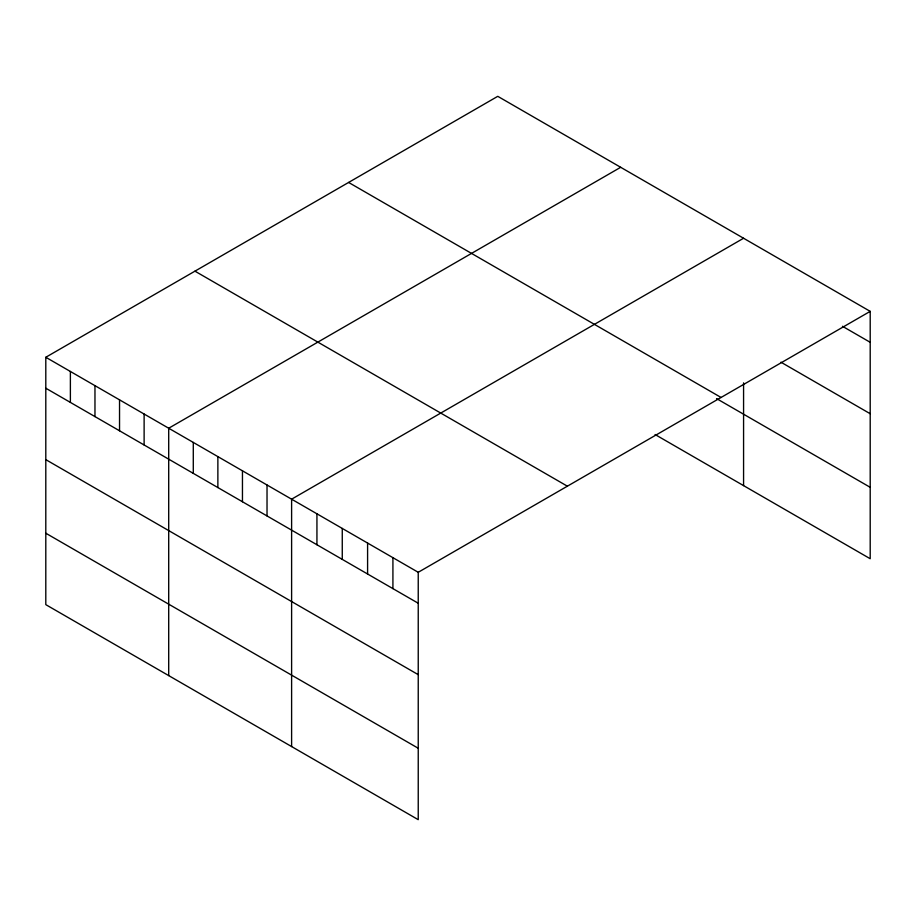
<?xml version="1.0" encoding="UTF-8"?>
<svg xmlns="http://www.w3.org/2000/svg" width="916" height="916" viewBox="0 0 916 916"><rect width="100%" height="100%" fill="white"/><g stroke="black" fill="none" stroke-linecap="round" stroke-linejoin="round"><path stroke-width="1.37" d="M45.8 357.274L418.234 572.294L418.234 819.671L45.8 604.64L45.8 357.274L497.766 96.329L870.2 311.36L870.2 558.726L655.077 434.528M620.67 167.296L168.704 428.23L168.704 675.596M743.574 238.252L291.609 499.186L291.609 746.563M418.234 572.294L870.2 311.36M842.457 326.291L870.2 342.298M780.959 362.198L870.2 413.723M348.618 182.444L721.052 397.464M716.53 398.586L870.2 487.312M194.948 271.159L567.382 486.19M45.8 388.212L418.234 603.243M45.8 459.637L418.234 674.657M45.8 533.215L418.234 748.246M743.574 382.854L743.574 485.617M392.918 557.672L392.918 588.622M367.591 543.051L367.591 574M342.263 528.429L342.263 559.378M316.936 513.807L316.936 544.757M267.025 484.999L267.025 515.937M242.454 470.801L242.454 501.75M217.871 456.615L217.871 487.552M193.287 442.417L193.287 473.366M144.121 414.032L144.121 444.981M119.538 399.845L119.538 430.783M94.966 385.647L94.966 416.597M70.383 371.461L70.383 402.399"/></g></svg>
